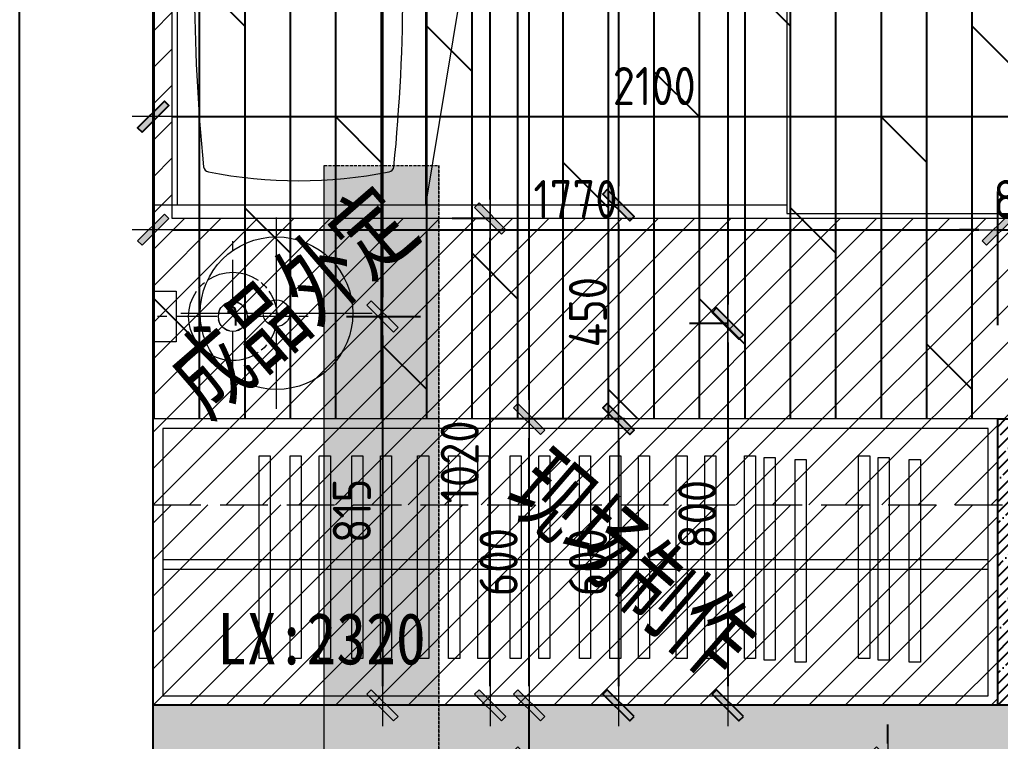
# Model space of a CAD drawing. Header units: millimetres. Extents: x 104198 to 1296755, y -81101 to 81453.
# Drawn here: x 569386 to 571441, y 13874 to 15387 of the extents above; entities that cross this region are included whole.
import ezdxf
from ezdxf.enums import TextEntityAlignment as Align

# ---------------------------------------------------------------- set-up
doc = ezdxf.new("R2010")
doc.units = ezdxf.units.MM
doc.header["$PDMODE"] = 3
doc.linetypes.add('DASH', pattern=[8.89, 6.35, -2.54])
doc.linetypes.add('NEGATIVE', pattern=[1.875, 0.625, -1.25])
doc.layers.get('Defpoints').update_dxf_attribs({"color": 250})
for name, color, linetype, lineweight in [('1-活动家具', 51, 'Continuous', 20), ('Lintel【过梁】', 6, 'DASH', 0), ('P★01 活动家具', 51, 'Continuous', 0), ('P★02 固定家具', 30, 'Continuous', 0), ('P★10 文字说明', 50, 'Continuous', 0), ('Q◆08 新建墙体填充', 250, 'Continuous', 0), ('T●01 天花造型', 51, 'Continuous', 0), ('T●02 天花填充', 250, 'Continuous', 0), ('天花尺寸', 44, 'Continuous', 0), ('天花灯具尺寸', 2, 'Continuous', 0)]:
    doc.layers.add(name, color=color, linetype=linetype, lineweight=lineweight)
for name, color, linetype in [('11-插座图', 1, 'Continuous'), ('D■02 地材填充', 250, 'Continuous'), ('P-新砌墙体填充', 8, 'Continuous'), ('墙体', 7, 'Continuous'), ('平面布置尺寸图', 7, 'Continuous')]:
    doc.layers.add(name, color=color, linetype=linetype)
doc.styles.add('CCD_DIM', font='ARCHS.SHX')
doc.styles.add('HB-SymText', font='romans.shx')
doc.styles.add('新宋体', font='', dxfattribs={"width": 0.85})
doc.styles.get('新宋体').set_extended_font_data('NSimSun')
doc.dimstyles.new('海龍1：40', dxfattribs={"dimscale": 40, "dimtxt": 2, "dimasz": 1, "dimexe": 2, "dimexo": 2, "dimgap": 0.6, "dimtad": 1, "dimdec": 0, "dimrnd": 5, "dimdsep": 46, "dimtxsty": 'CCD_DIM', "dimblk": 'WS-cj', "dimcen": 1, "dimclrd": 44, "dimclre": 44, "dimclrt": 2, "dimadec": 0, "dimazin": 2, "dimtfac": 1, "dimtdec": 4, "dimtix": 1, "dimtmove": 2, "dimatfit": 3, "dimldrblk": 'CCD_Leader_Arrow', "dimfxl": 5, "dimfxlon": 1, "dimtolj": 1, "dimarcsym": 0})

# ---------------------------------------------------------------- blocks, each defined once
blk = doc.blocks.new('WS-cj')
blk.add_hatch(color=2).paths.add_polyline_path([(0.588, 0.818), (-0.818, -0.588), (-0.588, -0.818), (0.818, 0.588)])
at = {"color": 2, "linetype": 'ByBlock', "lineweight": 0}
for p, q in [((-1.1, 0), (0, 0)), ((0, 0), (1.1, 0))]:
    blk.add_line(p, q, dxfattribs=at)
at = {"color": 2}
blk.add_lwpolyline([(0.588, 0.818), (-0.818, -0.588), (-0.588, -0.818), (0.818, 0.588)], close=True, dxfattribs=at)
blk = doc.blocks.new('*D423')
at = {"layer": 'Defpoints', "color": 0, "transparency": 16777216}
for p in [(571435.9, 14946.8), (569666, 14705.1), (571435.9, 14550.1)]:
    blk.add_point(p, dxfattribs=at)
at = {"layer": 'Q◆08 新建墙体填充', "color": 44, "lineweight": -2, "transparency": 16777216}
for p, q in [((569666, 14785.1), (569666, 15026.8)), ((571435.9, 14746.8), (571435.9, 15026.8)), ((569706, 14946.8), (571395.9, 14946.8))]:
    blk.add_line(p, q, dxfattribs=at)
at = {"layer": 'Q◆08 新建墙体填充', "color": 44, "lineweight": -2, "transparency": 16777216, "xscale": 40, "yscale": 40, "zscale": 40, "rotation": 180}
blk.add_blockref('WS-cj', (569666, 14946.8), dxfattribs=at)
at = {"layer": 'Q◆08 新建墙体填充', "color": 44, "lineweight": -2, "transparency": 16777216, "xscale": 40, "yscale": 40, "zscale": 40}
blk.add_blockref('WS-cj', (571435.9, 14946.8), dxfattribs=at)
at = {"layer": 'Q◆08 新建墙体填充', "color": 2, "transparency": 16777216, "insert": (570550.9, 15010.8), "char_height": 80, "attachment_point": 5, "style": 'CCD_DIM'}
blk.add_mtext('\\A1;1770', dxfattribs=at)
blk = doc.blocks.new('CCD_Leader_Arrow')
at = {"color": 50, "linetype": 'ByBlock'}
blk.add_line((0, 0), (-1, 0), dxfattribs=at)
for points in [[(-0.859, 0.668), (-0.597, 0.852), (-0.24, 0), (0, 0)], [(-0.859, -0.668), (-0.597, -0.852), (-0.24, 0), (0, 0)]]:
    blk.add_solid(points, dxfattribs=at)
blk = doc.blocks.new('*D424')
at = {"layer": 'Defpoints', "color": 0, "transparency": 16777216}
for p in [(571515.9, 14946.8), (571435.9, 14550.1), (571515.9, 14550.1)]:
    blk.add_point(p, dxfattribs=at)
at = {"layer": 'Q◆08 新建墙体填充', "color": 44, "lineweight": -2, "transparency": 16777216}
for p, q in [((571435.9, 14746.8), (571435.9, 15026.8)), ((571515.9, 14746.8), (571515.9, 15026.8)), ((571395.9, 14946.8), (571355.9, 14946.8)), ((571435.9, 14946.8), (571515.9, 14946.8)), ((571555.9, 14946.8), (571595.9, 14946.8))]:
    blk.add_line(p, q, dxfattribs=at)
at = {"layer": 'Q◆08 新建墙体填充', "color": 44, "lineweight": -2, "transparency": 16777216, "xscale": 40, "yscale": 40, "zscale": 40}
blk.add_blockref('WS-cj', (571435.9, 14946.8), dxfattribs=at)
at = {"layer": 'Q◆08 新建墙体填充', "color": 44, "lineweight": -2, "transparency": 16777216, "xscale": 40, "yscale": 40, "zscale": 40, "rotation": 180}
blk.add_blockref('WS-cj', (571515.9, 14946.8), dxfattribs=at)
at = {"layer": 'Q◆08 新建墙体填充', "color": 2, "transparency": 16777216, "insert": (571475.9, 15010.8), "char_height": 80, "attachment_point": 5, "style": 'CCD_DIM'}
blk.add_mtext('\\A1;80', dxfattribs=at)
blk = doc.blocks.new('*D427')
at = {"layer": 'Defpoints', "color": 0, "transparency": 16777216}
for p in [(570453.7, 13950.1), (570471.8, 13950.1), (570468.2, 13830.1)]:
    blk.add_point(p, dxfattribs=at)
at = {"layer": 'Q◆08 新建墙体填充', "color": 44, "lineweight": -2, "transparency": 16777216}
for p, q in [((570453.7, 13990.1), (570453.7, 14030.1)), ((570453.7, 13950.1), (570373.7, 13950.1)), ((570453.7, 13830.1), (570453.7, 13950.1)), ((570453.7, 13830.1), (570373.7, 13830.1)), ((570453.7, 13790.1), (570453.7, 13750.1))]:
    blk.add_line(p, q, dxfattribs=at)
at = {"layer": 'Q◆08 新建墙体填充', "color": 44, "lineweight": -2, "transparency": 16777216, "xscale": 40, "yscale": 40, "zscale": 40}
for p, rotation in [((570453.7, 13950.1), 270), ((570453.7, 13830.1), 90)]:
    blk.add_blockref('WS-cj', p, dxfattribs=dict(at, rotation=rotation))
at = {"layer": 'Q◆08 新建墙体填充', "color": 2, "transparency": 16777216, "insert": (570389.7, 13628.5), "char_height": 80, "attachment_point": 5, "rotation": 90, "style": 'CCD_DIM'}
blk.add_mtext('\\A1;120', dxfattribs=at)
blk = doc.blocks.new('*D428')
at = {"layer": 'Defpoints', "color": 0, "transparency": 16777216}
for p in [(570453.7, 14550.1), (571435.9, 14550.1), (570471.8, 13950.1)]:
    blk.add_point(p, dxfattribs=at)
at = {"layer": 'Q◆08 新建墙体填充', "color": 44, "lineweight": -2, "transparency": 16777216}
for p, q in [((570653.7, 14550.1), (570373.7, 14550.1)), ((570453.7, 13990.1), (570453.7, 14510.1)), ((570453.7, 13950.1), (570373.7, 13950.1))]:
    blk.add_line(p, q, dxfattribs=at)
at = {"layer": 'Q◆08 新建墙体填充', "color": 44, "lineweight": -2, "transparency": 16777216, "xscale": 40, "yscale": 40, "zscale": 40}
for p, rotation in [((570453.7, 14550.1), 90), ((570453.7, 13950.1), 270)]:
    blk.add_blockref('WS-cj', p, dxfattribs=dict(at, rotation=rotation))
at = {"layer": 'Q◆08 新建墙体填充', "color": 2, "transparency": 16777216, "insert": (570389.7, 14250.1), "char_height": 80, "attachment_point": 5, "rotation": 90, "style": 'CCD_DIM'}
blk.add_mtext('\\A1;600', dxfattribs=at)
blk = doc.blocks.new('*D429')
at = {"layer": 'Defpoints', "color": 0, "transparency": 16777216}
for p in [(570453.7, 17250.1), (570498.2, 17250.1), (571435.9, 14550.1)]:
    blk.add_point(p, dxfattribs=at)
at = {"layer": 'Q◆08 新建墙体填充', "color": 44, "lineweight": -2, "transparency": 16777216}
for p, q in [((570453.7, 17250.1), (570373.7, 17250.1)), ((570453.7, 14590.1), (570453.7, 17210.1)), ((570653.7, 14550.1), (570373.7, 14550.1))]:
    blk.add_line(p, q, dxfattribs=at)
at = {"layer": 'Q◆08 新建墙体填充', "color": 44, "lineweight": -2, "transparency": 16777216, "xscale": 40, "yscale": 40, "zscale": 40}
for p, rotation in [((570453.7, 17250.1), 90), ((570453.7, 14550.1), 270)]:
    blk.add_blockref('WS-cj', p, dxfattribs=dict(at, rotation=rotation))
at = {"layer": 'Q◆08 新建墙体填充', "color": 2, "transparency": 16777216, "insert": (570389.7, 15900.1), "char_height": 80, "attachment_point": 5, "rotation": 90, "style": 'CCD_DIM'}
blk.add_mtext('\\A1;2700', dxfattribs=at)
blk = doc.blocks.new('*D430')
at = {"layer": 'Defpoints', "color": 0, "transparency": 16777216}
for p in [(571205.4, 13830.1), (571385.9, 13830.1), (571385.9, 13770.1)]:
    blk.add_point(p, dxfattribs=at)
at = {"layer": 'Q◆08 新建墙体填充', "color": 44, "lineweight": -2, "transparency": 16777216}
for p, q in [((571205.4, 13870.1), (571205.4, 13910.1)), ((571305.9, 13830.1), (571125.4, 13830.1)), ((571205.4, 13770.1), (571205.4, 13830.1)), ((571305.9, 13770.1), (571125.4, 13770.1)), ((571205.4, 13730.1), (571205.4, 13690.1))]:
    blk.add_line(p, q, dxfattribs=at)
at = {"layer": 'Q◆08 新建墙体填充', "color": 44, "lineweight": -2, "transparency": 16777216, "xscale": 40, "yscale": 40, "zscale": 40}
for p, rotation in [((571205.4, 13830.1), 270), ((571205.4, 13770.1), 90)]:
    blk.add_blockref('WS-cj', p, dxfattribs=dict(at, rotation=rotation))
at = {"layer": 'Q◆08 新建墙体填充', "color": 2, "transparency": 16777216, "insert": (571141.4, 13800.1), "char_height": 80, "attachment_point": 5, "rotation": 90, "style": 'CCD_DIM'}
blk.add_mtext('\\A1;60', dxfattribs=at)
blk = doc.blocks.new('*D494')
at = {"layer": 'Defpoints', "color": 0, "transparency": 16777216}
for p in [(570677.3, 16798), (570641, 14998), (570641, 14998)]:
    blk.add_point(p, dxfattribs=at)
at = {"layer": '平面布置尺寸图', "color": 44, "lineweight": -2, "transparency": 16777216}
for p, q in [((570641, 16798), (570561, 16798)), ((570641, 16758), (570641, 15038)), ((570641, 14998), (570561, 14998))]:
    blk.add_line(p, q, dxfattribs=at)
at = {"layer": '平面布置尺寸图', "color": 44, "lineweight": -2, "transparency": 16777216, "xscale": 40, "yscale": 40, "zscale": 40}
for p, rotation in [((570641, 16798), 90), ((570641, 14998), 270)]:
    blk.add_blockref('WS-cj', p, dxfattribs=dict(at, rotation=rotation))
at = {"layer": '平面布置尺寸图', "color": 2, "transparency": 16777216, "insert": (570577, 15898), "char_height": 80, "attachment_point": 5, "rotation": 90, "style": 'CCD_DIM'}
blk.add_mtext('\\A1;1800', dxfattribs=at)
blk = doc.blocks.new('*D495')
at = {"layer": 'Defpoints', "color": 0, "transparency": 16777216}
for p in [(570641, 14998), (570641, 14550.1), (570641, 14550.1)]:
    blk.add_point(p, dxfattribs=at)
at = {"layer": '平面布置尺寸图', "color": 44, "lineweight": -2, "transparency": 16777216}
for p, q in [((570641, 14998), (570561, 14998)), ((570641, 14958), (570641, 14590.1)), ((570641, 14550.1), (570561, 14550.1))]:
    blk.add_line(p, q, dxfattribs=at)
at = {"layer": '平面布置尺寸图', "color": 44, "lineweight": -2, "transparency": 16777216, "xscale": 40, "yscale": 40, "zscale": 40}
for p, rotation in [((570641, 14998), 90), ((570641, 14550.1), 270)]:
    blk.add_blockref('WS-cj', p, dxfattribs=dict(at, rotation=rotation))
at = {"layer": '平面布置尺寸图', "color": 2, "transparency": 16777216, "insert": (570577, 14774), "char_height": 80, "attachment_point": 5, "rotation": 90, "style": 'CCD_DIM'}
blk.add_mtext('\\A1;450', dxfattribs=at)
blk = doc.blocks.new('*D496')
at = {"layer": 'Defpoints', "color": 0, "transparency": 16777216}
for p in [(570641, 14550.1), (570641, 13950.1), (570641, 13950.1)]:
    blk.add_point(p, dxfattribs=at)
at = {"layer": '平面布置尺寸图', "color": 44, "lineweight": -2, "transparency": 16777216}
for p, q in [((570641, 14550.1), (570561, 14550.1)), ((570641, 14510.1), (570641, 13990.1)), ((570641, 13950.1), (570561, 13950.1))]:
    blk.add_line(p, q, dxfattribs=at)
at = {"layer": '平面布置尺寸图', "color": 44, "lineweight": -2, "transparency": 16777216, "xscale": 40, "yscale": 40, "zscale": 40}
for p, rotation in [((570641, 14550.1), 90), ((570641, 13950.1), 270)]:
    blk.add_blockref('WS-cj', p, dxfattribs=dict(at, rotation=rotation))
at = {"layer": '平面布置尺寸图', "color": 2, "transparency": 16777216, "insert": (570577, 14250.1), "char_height": 80, "attachment_point": 5, "rotation": 90, "style": 'CCD_DIM'}
blk.add_mtext('\\A1;600', dxfattribs=at)
blk = doc.blocks.new('*D497')
at = {"layer": 'Defpoints', "color": 0, "transparency": 16777216}
for p in [(571766, 15183.8), (569666, 15112.2), (571766, 15112.2)]:
    blk.add_point(p, dxfattribs=at)
at = {"layer": '平面布置尺寸图', "color": 44, "lineweight": -2, "transparency": 16777216}
for p, q in [((569666, 15183.8), (569666, 15263.8)), ((571766, 15183.8), (571766, 15263.8)), ((569706, 15183.8), (571726, 15183.8))]:
    blk.add_line(p, q, dxfattribs=at)
at = {"layer": '平面布置尺寸图', "color": 44, "lineweight": -2, "transparency": 16777216, "xscale": 40, "yscale": 40, "zscale": 40, "rotation": 180}
blk.add_blockref('WS-cj', (569666, 15183.8), dxfattribs=at)
at = {"layer": '平面布置尺寸图', "color": 44, "lineweight": -2, "transparency": 16777216, "xscale": 40, "yscale": 40, "zscale": 40}
blk.add_blockref('WS-cj', (571766, 15183.8), dxfattribs=at)
at = {"layer": '平面布置尺寸图', "color": 2, "transparency": 16777216, "insert": (570716, 15247.8), "char_height": 80, "attachment_point": 5, "style": 'CCD_DIM'}
blk.add_mtext('\\A1;2100', dxfattribs=at)
blk = doc.blocks.new('JBOX-C')
at = {"color": 0, "linetype": 'ByBlock', "flags": 128}
blk.add_lwpolyline([(2, 0, -1), (-2, 0, -1)], format="xyb", close=True, dxfattribs=at)
at = {"color": 0, "linetype": 'Continuous'}
for start, end in [(103.2436, 166.7565), (13.2437, 76.7563), (193.2438, 256.7561), (283.244, 346.7563)]:
    blk.add_arc((0, 0), 2, start, end, dxfattribs=at)
at = {"style": 'HB-SymText', "flags": 8}
blk.add_attdef('?', text='', height=2.5, dxfattribs=at).set_placement((0, 0), align=Align.MIDDLE)
blk.add_attdef('?', text='', height=2.5, dxfattribs=at).set_placement((0, 0), align=Align.MIDDLE)
blk = doc.blocks.new('CLT-A_FIXT')
at = {"color": 0, "linetype": 'Continuous'}
for p, q in [((0, 1.70688), (0, 1.49352)), ((0, 1.28016), (0, 0.35)), ((-1.49352, 0), (-1.70688, 0)), ((-0.35, 0), (-1.28016, 0)), ((1.28016, 0), (0.35, 0)), ((1.70688, 0), (1.49352, 0)), ((0, -0.35), (0, -1.28016)), ((0, -1.49352), (0, -1.70688))]:
    blk.add_line(p, q, dxfattribs=at)
for start, end in [(54.999995, 124.99991), (130.000113, 139.999945), (40.000017, 50.000021), (145.000148, 215.000121), (324.999996, 34.999986), (219.999751, 230.000156), (309.999961, 319.999793), (234.999786, 304.999758)]:
    blk.add_arc((0, 0), 1, start, end, dxfattribs=at)
blk = doc.blocks.new('CLT-A600')
at = {"linetype": 'NEGATIVE', "xscale": 300, "yscale": 300, "zscale": 2000}
blk.add_blockref('CLT-A_FIXT', (0, 0), dxfattribs=at)
at = {"xscale": 300, "yscale": 300, "zscale": 2000}
blk.add_blockref('CLT-A_FIXT', (0, 0), dxfattribs=at)
ref = blk.add_blockref('JBOX-C', (0, 0), dxfattribs=dict(xscale=50, yscale=50, zscale=50))
ref.add_attrib('?', 'J', dxfattribs={"height": 125, "style": 'HB-SymText', "flags": 8}).set_placement((0, 0), align=Align.MIDDLE)
ref.add_attrib('?', 'J', dxfattribs={"height": 125, "style": 'HB-SymText', "flags": 8}).set_placement((0, 0), align=Align.MIDDLE)
blk = doc.blocks.new('ehd')
at = {"layer": 'T●01 天花造型'}
blk.add_lwpolyline([(573564.6, 9604.1), (573564.6, 9498.2), (573516.3, 9498.2), (573516.3, 9604.1)], close=True, dxfattribs=at)
at = {"layer": 'T●01 天花造型', "extrusion": (0, 0, -1), "xscale": 0.3084677419235136, "yscale": 0.3084677419235136, "zscale": -0.3084677419235136}
blk.add_blockref('CLT-A600', (-573397.9, 9551.2), dxfattribs=at)
blk = doc.blocks.new('*D594')
at = {"layer": 'Defpoints', "color": 0, "transparency": 16777216}
for p in [(570372.3, 14970.1), (570372.3, 14970.1), (570418.6, 13950.1)]:
    blk.add_point(p, dxfattribs=at)
at = {"layer": '天花尺寸', "color": 44, "lineweight": -2, "transparency": 16777216}
for p, q in [((570372.3, 14970.1), (570292.3, 14970.1)), ((570372.3, 13990.1), (570372.3, 14930.1)), ((570372.3, 13950.1), (570292.3, 13950.1))]:
    blk.add_line(p, q, dxfattribs=at)
at = {"layer": '天花尺寸', "color": 44, "lineweight": -2, "transparency": 16777216, "xscale": 40, "yscale": 40, "zscale": 40}
for p, rotation in [((570372.3, 14970.1), 90), ((570372.3, 13950.1), 270)]:
    blk.add_blockref('WS-cj', p, dxfattribs=dict(at, rotation=rotation))
at = {"layer": '天花尺寸', "color": 2, "transparency": 16777216, "insert": (570308.3, 14460.1), "char_height": 80, "attachment_point": 5, "rotation": 90, "style": 'CCD_DIM'}
blk.add_mtext('\\A1;1020', dxfattribs=at)
blk = doc.blocks.new('*D595')
at = {"layer": 'Defpoints', "color": 0, "transparency": 16777216}
for p in [(570372.3, 17210.1), (570372.3, 17210.1), (570372.3, 14970.1)]:
    blk.add_point(p, dxfattribs=at)
at = {"layer": '天花尺寸', "color": 44, "lineweight": -2, "transparency": 16777216}
for p, q in [((570372.3, 17210.1), (570292.3, 17210.1)), ((570372.3, 15010.1), (570372.3, 17170.1)), ((570372.3, 14970.1), (570292.3, 14970.1))]:
    blk.add_line(p, q, dxfattribs=at)
at = {"layer": '天花尺寸', "color": 44, "lineweight": -2, "transparency": 16777216, "xscale": 40, "yscale": 40, "zscale": 40}
for p, rotation in [((570372.3, 17210.1), 90), ((570372.3, 14970.1), 270)]:
    blk.add_blockref('WS-cj', p, dxfattribs=dict(at, rotation=rotation))
at = {"layer": '天花尺寸', "color": 2, "transparency": 16777216, "insert": (570308.3, 16090.1), "char_height": 80, "attachment_point": 5, "rotation": 90, "style": 'CCD_DIM'}
blk.add_mtext('\\A1;2240', dxfattribs=at)
blk = doc.blocks.new('*D619')
at = {"layer": 'Defpoints', "color": 0, "transparency": 16777216}
for p in [(569990.7, 17014), (569990.7, 14765.1), (570146.3, 14765.1)]:
    blk.add_point(p, dxfattribs=at)
at = {"layer": '天花灯具尺寸', "color": 44, "lineweight": -2, "transparency": 16777216}
for p, q in [((570070.7, 17014), (570226.3, 17014)), ((570146.3, 16974), (570146.3, 14805.1)), ((570070.7, 14765.1), (570226.3, 14765.1))]:
    blk.add_line(p, q, dxfattribs=at)
at = {"layer": '天花灯具尺寸', "color": 44, "lineweight": -2, "transparency": 16777216, "xscale": 40, "yscale": 40, "zscale": 40}
for p, rotation in [((570146.3, 17014), 90), ((570146.3, 14765.1), 270)]:
    blk.add_blockref('WS-cj', p, dxfattribs=dict(at, rotation=rotation))
at = {"layer": '天花灯具尺寸', "color": 2, "transparency": 16777216, "insert": (570082.3, 15889.6), "char_height": 80, "attachment_point": 5, "rotation": 90, "style": 'CCD_DIM'}
blk.add_mtext('\\A1;2250', dxfattribs=at)
blk = doc.blocks.new('*D620')
at = {"layer": 'Defpoints', "color": 0, "transparency": 16777216}
for p in [(569990.7, 14765.1), (570146.3, 13950.1), (570158.9, 13950.1)]:
    blk.add_point(p, dxfattribs=at)
at = {"layer": '天花灯具尺寸', "color": 44, "lineweight": -2, "transparency": 16777216}
for p, q in [((570070.7, 14765.1), (570226.3, 14765.1)), ((570146.3, 14725.1), (570146.3, 13990.1)), ((570146.3, 13950.1), (570066.3, 13950.1))]:
    blk.add_line(p, q, dxfattribs=at)
at = {"layer": '天花灯具尺寸', "color": 44, "lineweight": -2, "transparency": 16777216, "xscale": 40, "yscale": 40, "zscale": 40}
for p, rotation in [((570146.3, 14765.1), 90), ((570146.3, 13950.1), 270)]:
    blk.add_blockref('WS-cj', p, dxfattribs=dict(at, rotation=rotation))
at = {"layer": '天花灯具尺寸', "color": 2, "transparency": 16777216, "insert": (570082.3, 14357.6), "char_height": 80, "attachment_point": 5, "rotation": 90, "style": 'CCD_DIM'}
blk.add_mtext('\\A1;815', dxfattribs=at)
blk = doc.blocks.new('*D835')
at = {"layer": '11-插座图', "color": 44, "lineweight": -2, "transparency": 16777216}
for p, q in [((570780, 17050.1), (570950, 17050.1)), ((570870, 17010.1), (570870, 14790.1)), ((570870, 14750.1), (570790, 14750.1))]:
    blk.add_line(p, q, dxfattribs=at)
at = {"layer": 'Defpoints', "color": 0, "transparency": 16777216}
for p in [(570700, 17050.1), (570870, 14750.1), (570870, 14750.1)]:
    blk.add_point(p, dxfattribs=at)
at = {"layer": '11-插座图', "color": 44, "lineweight": -2, "transparency": 16777216, "xscale": 40, "yscale": 40, "zscale": 40}
for p, rotation in [((570870, 17050.1), 90), ((570870, 14750.1), 270)]:
    blk.add_blockref('WS-cj', p, dxfattribs=dict(at, rotation=rotation))
at = {"layer": '11-插座图', "color": 2, "transparency": 16777216, "insert": (570806, 15900.1), "char_height": 80, "attachment_point": 5, "rotation": 90, "style": 'CCD_DIM'}
blk.add_mtext('\\A1;2300', dxfattribs=at)
blk = doc.blocks.new('*D836')
at = {"layer": '11-插座图', "color": 44, "lineweight": -2, "transparency": 16777216}
for p, q in [((570870, 14750.1), (570790, 14750.1)), ((570870, 14710.1), (570870, 13990.1)), ((570870, 13950.1), (570790, 13950.1))]:
    blk.add_line(p, q, dxfattribs=at)
at = {"layer": 'Defpoints', "color": 0, "transparency": 16777216}
for p in [(570870, 14750.1), (570870, 13950.1), (570920, 13950.1)]:
    blk.add_point(p, dxfattribs=at)
at = {"layer": '11-插座图', "color": 44, "lineweight": -2, "transparency": 16777216, "xscale": 40, "yscale": 40, "zscale": 40}
for p, rotation in [((570870, 14750.1), 90), ((570870, 13950.1), 270)]:
    blk.add_blockref('WS-cj', p, dxfattribs=dict(at, rotation=rotation))
at = {"layer": '11-插座图', "color": 2, "transparency": 16777216, "insert": (570806, 14350.1), "char_height": 80, "attachment_point": 5, "rotation": 90, "style": 'CCD_DIM'}
blk.add_mtext('\\A1;800', dxfattribs=at)
blk = doc.blocks.new('A$C1AED7FCF')
at = {"layer": '1-活动家具', "color": 45}
for points in [[(247.5, 0), (247.5, 495.1)], [(0, 247.5), (495.1, 247.5)]]:
    blk.add_lwpolyline(points, dxfattribs=at)
at = {"layer": '1-活动家具', "color": 51, "ltscale": 2000}
blk.add_circle((247.5, 247.5), 197.5, dxfattribs=at)
at = {"layer": '1-活动家具', "color": 45}
blk.add_circle((247.5, 247.5), 34.5, dxfattribs=at)
blk = doc.blocks.new('A$C69B14268')
at = {"layer": '1-活动家具', "color": 51}
blk.add_line((17.1, 772.1), (17.1, 2100), dxfattribs=at)
at = {"layer": '1-活动家具', "color": 45}
for q in [(1817.1, 1528.6), (1817.1, 1231.3)]:
    blk.add_line((17.1, 1528.6), q, dxfattribs=at)
at = {"layer": '1-活动家具', "color": 51}
for points in [[(1817.1, 2050), (17.1, 2050), (17.1, 2100), (1817.1, 2100)], [(1834.2, 772.1), (0, 772.1), (0, 294.8), (1834.2, 294.8)]]:
    blk.add_lwpolyline(points, close=True, dxfattribs=at)
at = {"layer": '1-活动家具', "color": 45}
blk.add_lwpolyline([(863.3, 1595.7, 0.322023), (874.2, 1605.8, 0.09885), (874.2, 1984.4, 0.322023), (863.3, 1994.5, 0.049649), (98.1, 1994.5, 0.322023), (87.3, 1984.4, 0.09885), (87.3, 1605.8, 0.322023), (98.1, 1595.7, 0.049649)], format="xyb", close=True, dxfattribs=at)

msp = doc.modelspace()

# ---------------------------------------------------------------- hatches: boundary and pattern name
at = {"layer": 'D■02 地材填充'}
h = msp.add_hatch(dxfattribs=at)
h.set_pattern_fill('DOLMIT', color=256, scale=15, angle=90, style=0)
h.set_pattern_definition([(90, (39601.52, 6896.32), (-95.25, 6e-15), []), (135, (39601.52, 6896.32), (-190.49987, -190.49987), [134.7039, -269.4075])])
h.paths.add_polyline_path([(572626, 17250.1), (570216, 17250.1), (569666, 17250.1), (569666, 15420.1), (569666, 14550.1), (571435.9, 14550.1), (571515.9, 14550.1), (571515.9, 13950.1), (571515.9, 13805.1), (571535.9, 13805.1), (571535.9, 13755.1), (571515.9, 13755.1), (571515.9, 13105.1), (571535.9, 13105.1), (571535.9, 13050.1), (572625.9, 13050.1), (572625.9, 13195.1), (572605.9, 13195.1), (572605.9, 13245.1), (572625.9, 13245.1), (572625.9, 14075.1), (572605.9, 14075.1), (572605.9, 14125.1), (572626, 14125.1), (572626, 14140.1)])
at = {"layer": 'Lintel【过梁】'}
h = msp.add_hatch(dxfattribs=at)
h.set_pattern_fill('AR-CONC', color=250)
h.set_pattern_definition([(50, (-23.27, 469.2), (182.18467, -15.939086), [19.05, -209.55]), (355, (-23.27, 469.2), (-35.24342, 191.056845), [15.24, -167.640584]), (100.451445, (-8.09, 467.88), (146.941247, 175.11775), [16.19001, -178.090245]), (46.1842, (-23.27, 520), (271.07904, -42.04233), [28.575, -314.325]), (96.63556, (-0.68, 516.5), (237.40413, 247.42612), [24.28502, -267.13561]), (351.18415, (-23.27, 520), (237.40413, 247.42612), [22.85997, -251.45973]), (21, (2.13, 507.3), (151.61439, -102.2652), [19.05, -209.55]), (326, (2.13, 507.3), (61.80203, 184.187966), [15.24, -167.64]), (71.451445, (14.76, 498.78), (213.41642, 81.92277), [16.19001, -178.08994]), (37.5, (-23.27, 469.205), (3.088603, 84.555039), [0, -165.608, 0, -170.18, 0, -168.275]), (7.5, (-23.27, 469.205), (66.819663, 100.180575), [0, -97.028, 0, -161.798, 0, -64.135]), (327.5, (-79.91, 469.205), (135.590595, -5.728744), [0, -63.5, 0, -198.12, 0, -262.89]), (317.5, (-105.31, 469.2), (148.129181, 25.42649), [0, -82.55, 0, -131.572, 0, -186.69])])
h.paths.add_polyline_path([(570024.4, 15081.1), (570264.4, 15081.1), (570264.4, 10181.1), (570024.4, 10181.1)])
h.paths.add_polyline_path([(573634.4, 12811.1), (573874.4, 12811.1), (573874.4, 15671.1), (573634.4, 15671.1)])
h.paths.add_polyline_path([(578954.4, 13731.1), (573874.4, 13731.1), (573874.4, 13971.1), (578954.4, 13971.1)])
h.paths.add_polyline_path([(575884.4, 13731.1), (575644.4, 13731.1), (575644.4, 10991.1), (575884.4, 10991.1)])
h.paths.add_polyline_path([(576294.4, 13971.1), (576054.4, 13971.1), (576054.4, 16351.1), (576294.4, 16351.1)])
h.paths.add_polyline_path([(573874.4, 14961.1), (576054.4, 14961.1), (576054.4, 15221.1), (573874.4, 15221.1)])
at = {"layer": 'P-新砌墙体填充'}
h = msp.add_hatch(dxfattribs=at)
h.set_pattern_fill('ANSI35', color=256, scale=5, style=0)
h.set_pattern_definition([(45, (571435.87, 13950.093), (-22.4506, 22.4506), []), (45, (571458.32, 13950.093), (-22.4506, 22.4506), [39.6875, -7.9375, 0, -7.9375])])
h.paths.add_polyline_path([(571515.9, 14550.1), (571435.9, 14550.1), (571435.9, 13950.1), (571515.9, 13950.1)])
at = {"layer": 'P-新砌墙体填充', "lineweight": -3}
h = msp.add_hatch(dxfattribs=at)
h.set_pattern_fill('BRSTONE', color=256, scale=5, style=0)
h.set_pattern_definition([(0, (569666, 12930.093), (9e-15, 41.91), []), (90, (569780.3, 12930.09), (-63.5, 41.91), [41.91, -41.91]), (90, (569767.6, 12930.09), (-63.5, 41.91), [41.91, -41.91]), (0, (569780.3, 12937.078), (63.5, 41.91), [-114.3, 12.7]), (0, (569780.3, 12944.063), (63.5, 41.91), [-114.3, 12.7]), (0, (569780.3, 12951.048), (63.5, 41.91), [-114.3, 12.7]), (0, (569780.3, 12958.033), (63.5, 41.91), [-114.3, 12.7]), (0, (569780.3, 12965.018), (63.5, 41.91), [-114.3, 12.7])])
h.paths.add_polyline_path([(573976, 13170.1), (573645.9, 13170.1), (573645.9, 12930.1), (573675.9, 12930.1), (573976, 12930.1)])
h.paths.add_polyline_path([(571515.9, 13950.1), (571435.9, 13950.1), (569666, 13950.1), (569666, 13830.1), (571385.9, 13830.1), (571385.9, 13770.1), (571515.9, 13770.1)])
at = {"layer": 'T●02 天花填充'}
h = msp.add_hatch(dxfattribs=at)
h.set_pattern_fill('ANSI31', color=256, scale=17, style=0)
h.set_pattern_definition([(45, (569666, 14370.093), (-38.1661, 38.1661), [])])
h.paths.add_polyline_path([(572626, 17250.1), (570216, 17250.1), (569666, 17250.1), (569666, 15420.1), (569666, 14370.1), (571435.9, 14370.1), (571435.9, 14550.1), (571515.9, 14550.1), (571515.9, 14370.1), (572626, 14370.1)])
h.paths.add_polyline_path([(569706, 14970.1), (569706, 17210.1), (572586, 17210.1), (572586, 14970.1)], flags=16)
h = msp.add_hatch(dxfattribs=at)
h.set_pattern_fill('ANSI31', color=256, scale=17, style=0)
h.set_pattern_definition([(45, (569666, 13950.093), (-38.1661, 38.1661), [])])
h.paths.add_polyline_path([(571435.9, 14370.1), (569666, 14370.1), (569666, 13950.1), (571435.9, 13950.1)])

# ---------------------------------------------------------------- linework, layer by layer
at = {"color": 5}
msp.add_line((571515.9, 13950.1), (569665.9, 13950.1), dxfattribs=at)
msp.add_lwpolyline([(571435.9, 14550.1), (571515.9, 14550.1), (571515.9, 13950.1), (571435.9, 13950.1)], close=True, dxfattribs=at)
at = {"layer": 'Lintel【过梁】', "color": 3}
for p, q in [((570024.4, 12711.1), (570024.4, 15081.1)), ((570264.4, 12711.1), (570264.4, 15081.1))]:
    msp.add_line(p, q, dxfattribs=at)
msp.add_lwpolyline([(570024.4, 15081.1), (570264.4, 15081.1), (570264.4, 10181.1), (570024.4, 10181.1)], close=True, dxfattribs=at)
at = {"layer": 'P★02 固定家具', "color": 2}
msp.add_lwpolyline([(571435.9, 14550.1), (569665.9, 14550.1), (569665.9, 13950.1), (571435.9, 13950.1)], close=True, dxfattribs=at)
at = {"layer": 'P★02 固定家具', "color": 250}
for points in [[(571415.9, 14530.1), (569685.9, 14530.1), (569685.9, 13970.1), (571415.9, 13970.1)], [(569887.9, 14472.6), (569911.2, 14472.6), (569911.2, 14048), (569887.9, 14048)], [(569952.9, 14472.6), (569976.2, 14472.6), (569976.2, 14048), (569952.9, 14048)], [(570013.9, 14472.6), (570037.2, 14472.6), (570037.2, 14048), (570013.9, 14048)], [(570081.9, 14472.6), (570105.2, 14472.6), (570105.2, 14048), (570081.9, 14048)], [(570142, 14472.6), (570165.4, 14472.6), (570165.4, 14048), (570142, 14048)], [(570219.9, 14472.6), (570243.2, 14472.6), (570243.2, 14048), (570219.9, 14048)], [(570284.9, 14472.6), (570308.2, 14472.6), (570308.2, 14048), (570284.9, 14048)], [(570345.9, 14472.6), (570369.2, 14472.6), (570369.2, 14048), (570345.9, 14048)], [(570413.9, 14472.6), (570437.2, 14472.6), (570437.2, 14048), (570413.9, 14048)], [(570474, 14472.6), (570497.4, 14472.6), (570497.4, 14048), (570474, 14048)], [(570559, 14472.6), (570582.3, 14472.6), (570582.3, 14048), (570559, 14048)], [(570622.6, 14472.6), (570646, 14472.6), (570646, 14048), (570622.6, 14048)], [(570682.8, 14472.6), (570706.2, 14472.6), (570706.2, 14048), (570682.8, 14048)], [(570761.7, 14472.6), (570785, 14472.6), (570785, 14048), (570761.7, 14048)], [(570821.8, 14472.6), (570845.2, 14472.6), (570845.2, 14048), (570821.8, 14048)], [(570905, 14472.6), (570928.4, 14472.6), (570928.4, 14048), (570905, 14048)], [(570946.1, 14469.4), (570969.4, 14469.4), (570969.4, 14044.8), (570946.1, 14044.8)], [(571144.2, 14472.6), (571167.5, 14472.6), (571167.5, 14048), (571144.2, 14048)], [(571185.2, 14469.4), (571208.5, 14469.4), (571208.5, 14044.8), (571185.2, 14044.8)], [(571011.2, 14465.4), (571034.6, 14465.4), (571034.6, 14040.7), (571011.2, 14040.7)], [(571250.4, 14465.4), (571273.7, 14465.4), (571273.7, 14040.7), (571250.4, 14040.7)], [(571415.9, 14235.1), (571415.9, 14255.1), (569685.9, 14255.1), (569685.9, 14235.1)]]:
    msp.add_lwpolyline(points, close=True, dxfattribs=at)
at = {"layer": 'T●01 天花造型', "color": 8, "linetype": 'DASH', "ltscale": 15.748031}
msp.add_line((569666, 14370.1), (572626, 14370.1), dxfattribs=at)
at = {"layer": 'T●01 天花造型'}
msp.add_lwpolyline([(572586, 14970.1), (569706, 14970.1), (569706, 17210.1), (572586, 17210.1)], close=True, dxfattribs=at)
at = {"layer": '墙体', "color": 7}
for p, q in [((569386, 11880.1), (569386, 17480.1)), ((569666, 12160.1), (569666, 17250.1))]:
    msp.add_line(p, q, dxfattribs=at)

# ---------------------------------------------------------------- block references
at = {"layer": 'P★01 活动家具', "rotation": 90}
msp.add_blockref('A$C69B14268', (571766, 14980.8), dxfattribs=at)
at = {"layer": 'P★01 活动家具', "xscale": 0.8100000000558794, "yscale": 0.8099999999976717, "zscale": 0.8099999999994907}
msp.add_blockref('A$C1AED7FCF', (569723.9, 14571.3), dxfattribs=at)
at = {"layer": 'T●01 天花造型', "rotation": 180}
msp.add_blockref('ehd', (1143230.6, 24316.2), dxfattribs=at)

# ---------------------------------------------------------------- texts
at = {"layer": 'Lintel【过梁】', "color": 51, "style": '新宋体', "width": 0.85}
msp.add_text('LX:2320', height=108, dxfattribs=at).set_placement((569799.9, 14035.8))
at = {"layer": 'P★10 文字说明', "style": '新宋体', "width": 0.75}
for s, rotation, p in [('成品外定', 40.8554, (569778.3, 14547.9)), ('现场制作', 319.1446, (570397.6, 14384.6))]:
    msp.add_text(s, height=145.6, rotation=rotation, dxfattribs=at).set_placement(p)

# ---------------------------------------------------------------- dimensions: what is measured, and where the dimension line sits
at = {"layer": '11-插座图', "color": 6}
for base, p1, p2, picture, middle in [((570870, 14750.1), (570700, 17050.1), (570870, 14750.1), '*D835', (570806, 15900.1)), ((570870, 13950.1), (570870, 14750.1), (570920, 13950.1), '*D836', (570806, 14350.1))]:
    dim = msp.add_linear_dim(base=base, p1=p1, p2=p2, angle=90, dimstyle='海龍1：40', dxfattribs=at)
    dim.commit()
    dim.dimension.update_dxf_attribs({"geometry": picture, "text_midpoint": middle})
at = {"layer": 'Q◆08 新建墙体填充', "color": 1}
for base, p1, p2, picture, middle in [((570453.7, 17250.1), (571435.9, 14550.1), (570498.2, 17250.1), '*D429', (570389.7, 15900.1)), ((570453.7, 14550.1), (570471.8, 13950.1), (571435.9, 14550.1), '*D428', (570389.7, 14250.1)), ((571205.4, 13830.1), (571385.9, 13770.1), (571385.9, 13830.1), '*D430', (571141.4, 13800.1))]:
    dim = msp.add_linear_dim(base=base, p1=p1, p2=p2, angle=90, dimstyle='海龍1：40', dxfattribs=at)
    dim.commit()
    dim.dimension.update_dxf_attribs({"geometry": picture, "text_midpoint": middle})
for base, p1, p2, picture, middle in [((571435.9, 14946.8), (569666, 14705.1), (571435.9, 14550.1), '*D423', (570550.9, 15010.8)), ((571515.9, 14946.8), (571435.9, 14550.1), (571515.9, 14550.1), '*D424', (571475.9, 15010.8))]:
    dim = msp.add_linear_dim(base=base, p1=p1, p2=p2, dimstyle='海龍1：40', dxfattribs=at)
    dim.commit()
    dim.dimension.update_dxf_attribs({"geometry": picture, "text_midpoint": middle})
dim = msp.add_linear_dim(base=(570453.7, 13950.1), p1=(570468.2, 13830.1), p2=(570471.8, 13950.1), angle=90, dimstyle='海龍1：40', dxfattribs=at)
dim.commit()
dim.dimension.update_dxf_attribs({"geometry": '*D427', "text_midpoint": (570389.7, 13628.5), "dimtype": 160})
at = {"layer": '天花尺寸', "color": 1}
for base, p1, p2, picture, middle in [((570372.3, 17210.1), (570372.3, 14970.1), (570372.3, 17210.1), '*D595', (570308.3, 16090.1)), ((570372.3, 14970.1), (570418.6, 13950.1), (570372.3, 14970.1), '*D594', (570308.3, 14460.1))]:
    dim = msp.add_linear_dim(base=base, p1=p1, p2=p2, angle=90, dimstyle='海龍1：40', dxfattribs=at)
    dim.commit()
    dim.dimension.update_dxf_attribs({"geometry": picture, "text_midpoint": middle})
at = {"layer": '天花灯具尺寸', "color": 1}
for base, p1, p2, picture, middle in [((570146.3, 14765.1), (569990.7, 17014), (569990.7, 14765.1), '*D619', (570082.3, 15889.6)), ((570146.3, 13950.1), (569990.7, 14765.1), (570158.9, 13950.1), '*D620', (570082.3, 14357.6))]:
    dim = msp.add_linear_dim(base=base, p1=p1, p2=p2, angle=90, dimstyle='海龍1：40', dxfattribs=at)
    dim.commit()
    dim.dimension.update_dxf_attribs({"geometry": picture, "text_midpoint": middle})
at = {"layer": '平面布置尺寸图', "color": 1}
for base, p1, p2, picture, middle in [((570641, 14998), (570677.3, 16798), (570641, 14998), '*D494', (570577, 15898)), ((570641, 14550.1), (570641, 14998), (570641, 14550.1), '*D495', (570577, 14774)), ((570641, 13950.1), (570641, 14550.1), (570641, 13950.1), '*D496', (570577, 14250.1))]:
    dim = msp.add_linear_dim(base=base, p1=p1, p2=p2, angle=90, dimstyle='海龍1：40', dxfattribs=at)
    dim.commit()
    dim.dimension.update_dxf_attribs({"geometry": picture, "text_midpoint": middle})
dim = msp.add_linear_dim(base=(571766, 15183.8), p1=(569666, 15112.2), p2=(571766, 15112.2), dimstyle='海龍1：40', dxfattribs=at)
dim.commit()
dim.dimension.update_dxf_attribs({"geometry": '*D497', "text_midpoint": (570716, 15247.8)})

doc.saveas('drawing.dxf')
